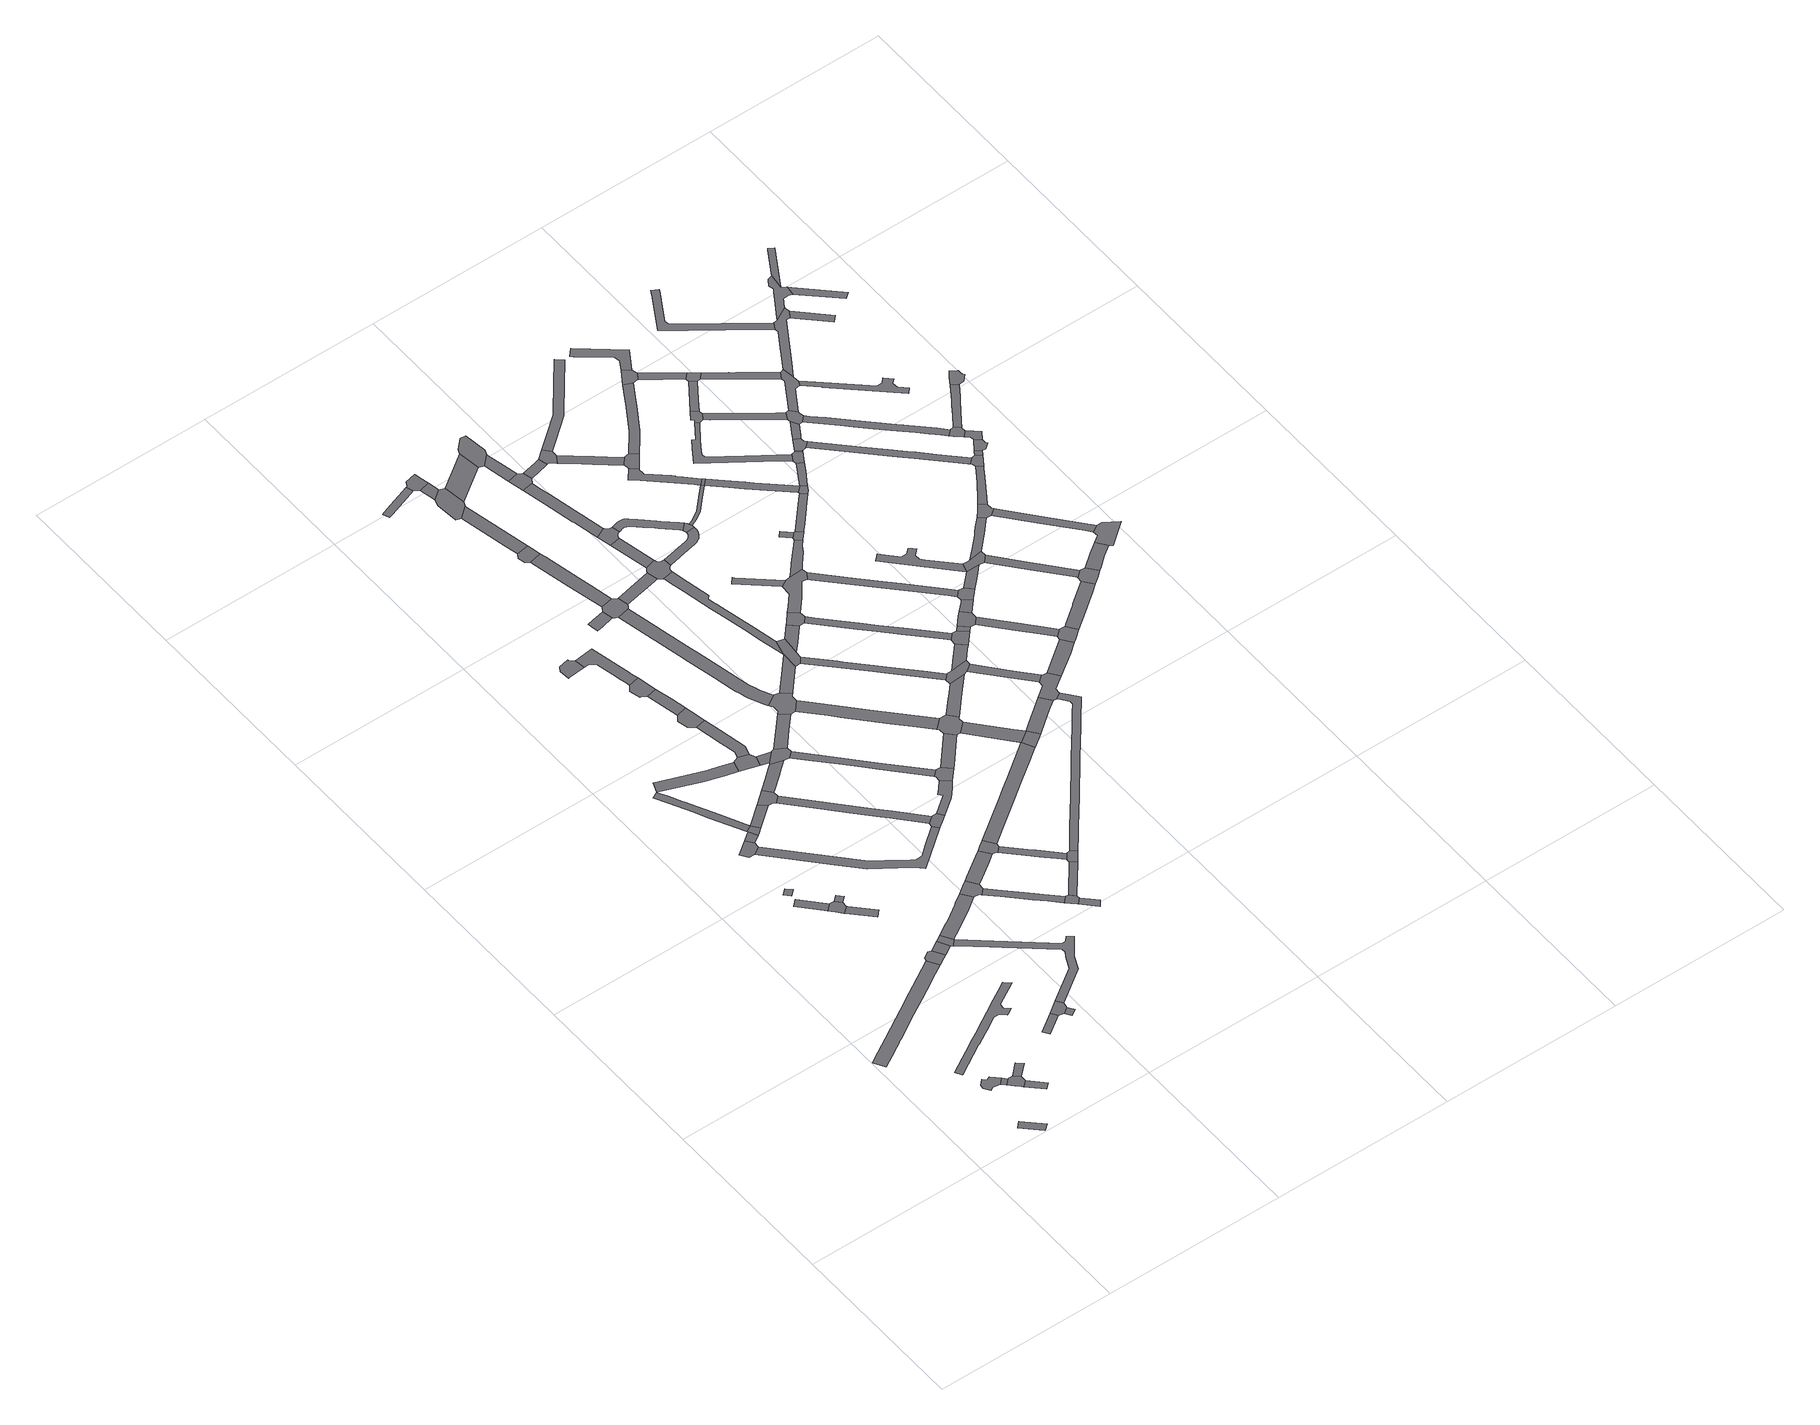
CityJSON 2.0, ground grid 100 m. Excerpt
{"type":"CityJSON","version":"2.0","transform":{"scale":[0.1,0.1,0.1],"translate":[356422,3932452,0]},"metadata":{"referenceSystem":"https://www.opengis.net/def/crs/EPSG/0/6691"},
"CityObjects":{
"road1":{"type":"Road","attributes":{"RoadStructureAttribute.sectionType":"1"},"geometry":[{"type":"MultiSurface","lod":"1","boundaries":[[[0,1,2,3]]]}]},
"road2":{"type":"Road","geometry":[{"type":"MultiSurface","lod":"1","boundaries":[[[4,5,6,7,8,9,10,11,12]]]}]},
"road3":{"type":"Road","attributes":{"RoadStructureAttribute.sectionType":"1"},"geometry":[{"type":"MultiSurface","lod":"1","boundaries":[[[13,14,4,12]]]}]},
"road4":{"type":"Road","geometry":[{"type":"MultiSurface","lod":"1","boundaries":[[[14,13,15,16,17,18,19,20]]]}]},
"road5":{"type":"Road","attributes":{"RoadStructureAttribute.sectionType":"1"},"geometry":[{"type":"MultiSurface","lod":"1","boundaries":[[[21,22,18,17]]]}]},
"road6":{"type":"Road","attributes":{"RoadStructureAttribute.sectionType":"1"},"geometry":[{"type":"MultiSurface","lod":"1","boundaries":[[[23,24,25,26,27,28,29,30,31,32,33,34,35,36,37,38,39,40,41]]]}]},
"road7":{"type":"Road","geometry":[{"type":"MultiSurface","lod":"1","boundaries":[[[19,42,43,20]]]}]},
"road8":{"type":"Road","attributes":{"RoadStructureAttribute.sectionType":"1"},"geometry":[{"type":"MultiSurface","lod":"1","boundaries":[[[44,45,46,47,48,49,50,51,52,53,54,55,56,57,58,59,60,61,62,63,64,65,66]]]}]},
"road9":{"type":"Road","attributes":{"RoadStructureAttribute.sectionType":"1"},"geometry":[{"type":"MultiSurface","lod":"1","boundaries":[[[67,68,69,70,71,72]]]}]},
"road10":{"type":"Road","geometry":[{"type":"MultiSurface","lod":"1","boundaries":[[[73,74,75,76]]]}]},
"road11":{"type":"Road","attributes":{"RoadStructureAttribute.sectionType":"1"},"geometry":[{"type":"MultiSurface","lod":"1","boundaries":[[[77,78,79,80]]]}]},
"road12":{"type":"Road","geometry":[{"type":"MultiSurface","lod":"1","boundaries":[[[81,82,83,70,69,84,85]]]}]},
"road13":{"type":"Road","geometry":[{"type":"MultiSurface","lod":"1","boundaries":[[[86,87,23,41,88,89,90]]]}]},
"road14":{"type":"Road","attributes":{"RoadStructureAttribute.sectionType":"1"},"geometry":[{"type":"MultiSurface","lod":"1","boundaries":[[[91,92,93,94,81,85]]]}]},
"road15":{"type":"Road","geometry":[{"type":"MultiSurface","lod":"1","boundaries":[[[95,96,83,82]]]}]},
"road16":{"type":"Road","geometry":[{"type":"MultiSurface","lod":"1","boundaries":[[[97,98,99,100,101,102]]]}]},
"road17":{"type":"Road","attributes":{"RoadStructureAttribute.sectionType":"1"},"geometry":[{"type":"MultiSurface","lod":"1","boundaries":[[[89,103,104,105,90]]]}]},
"road18":{"type":"Road","geometry":[{"type":"MultiSurface","lod":"1","boundaries":[[[106,107,80,79,108,109]]]}]},
"road19":{"type":"Road","geometry":[{"type":"MultiSurface","lod":"1","boundaries":[[[108,110,111,109]]]}]},
"road20":{"type":"Road","attributes":{"RoadStructureAttribute.sectionType":"1"},"geometry":[{"type":"MultiSurface","lod":"1","boundaries":[[[112,113,114,115,116,117,118,119,120,121,122,123,124]]]}]},
"road21":{"type":"Road","attributes":{"RoadStructureAttribute.sectionType":"1"},"geometry":[{"type":"MultiSurface","lod":"1","boundaries":[[[125,126,100,99,127]]]}]},
"road22":{"type":"Road","geometry":[{"type":"MultiSurface","lod":"1","boundaries":[[[128,105,104,129,130]]]}]},
"road23":{"type":"Road","geometry":[{"type":"MultiSurface","lod":"1","boundaries":[[[131,132,124,123,125,127]]]}]},
"road24":{"type":"Road","attributes":{"RoadStructureAttribute.sectionType":"1"},"geometry":[{"type":"MultiSurface","lod":"1","boundaries":[[[132,133,134,135,136,137,124]]]}]},
"road25":{"type":"Road","geometry":[{"type":"MultiSurface","lod":"1","boundaries":[[[129,138,139,140,141,142,143,144,145,146,107,106,147,148,149,150,151,152,153,154,155,130]]]}]},
"road26":{"type":"Road","attributes":{"RoadStructureAttribute.sectionType":"1"},"geometry":[{"type":"MultiSurface","lod":"1","boundaries":[[[156,157,158,159,160,161,162,163,164,165,166,167,168,169]]]}]},
"road27":{"type":"Road","attributes":{"RoadStructureAttribute.sectionType":"1"},"geometry":[{"type":"MultiSurface","lod":"1","boundaries":[[[170,171,172,173,174,175,176,177,178,179,180,181,182,183,128,130]]]}]},
"road28":{"type":"Road","attributes":{"RoadStructureAttribute.sectionType":"1"},"geometry":[{"type":"MultiSurface","lod":"1","boundaries":[[[184,185,186,187,188,189,190,98,97,191,192,193,194,195,196,197,198,199]]]}]},
"road29":{"type":"Road","geometry":[{"type":"MultiSurface","lod":"1","boundaries":[[[200,201,202,203,136,135,204,205,206,207]]]}]},
"road30":{"type":"Road","geometry":[{"type":"MultiSurface","lod":"1","boundaries":[[[208,209,177,176,210,211,212,213,214]]]}]},
"road31":{"type":"Road","geometry":[{"type":"MultiSurface","lod":"1","boundaries":[[[169,168,215,216,217,218]]]}]},
"road32":{"type":"Road","attributes":{"RoadStructureAttribute.sectionType":"1"},"geometry":[{"type":"MultiSurface","lod":"1","boundaries":[[[219,220,200,207,221,222,223,224,225]]]}]},
"road33":{"type":"Road","geometry":[{"type":"MultiSurface","lod":"1","boundaries":[[[226,227,228,229,230,231,232,233]]]}]},
"road34":{"type":"Road","attributes":{"RoadStructureAttribute.sectionType":"1"},"geometry":[{"type":"MultiSurface","lod":"1","boundaries":[[[205,234,235,236,237,238,239,240,241,242,243,206]]]}]},
"road35":{"type":"Road","attributes":{"RoadStructureAttribute.sectionType":"1"},"geometry":[{"type":"MultiSurface","lod":"1","boundaries":[[[244,245,246,218,217,247,248,249]]]}]},
"road36":{"type":"Road","geometry":[{"type":"MultiSurface","lod":"1","boundaries":[[[250,251,244,249,252,253,254]]]}]},
"road37":{"type":"Road","attributes":{"RoadStructureAttribute.sectionType":"1"},"geometry":[{"type":"MultiSurface","lod":"1","boundaries":[[[255,256,216,215]]]}]},
"road38":{"type":"Road","attributes":{"RoadStructureAttribute.sectionType":"1"},"geometry":[{"type":"MultiSurface","lod":"1","boundaries":[[[257,258,259,260,261,212,211,262,263,264,265,266]]]}]},
"road39":{"type":"Road","attributes":{"RoadStructureAttribute.sectionType":"1"},"geometry":[{"type":"MultiSurface","lod":"1","boundaries":[[[254,253,267,268,269]]]}]},
"road40":{"type":"Road","geometry":[{"type":"MultiSurface","lod":"1","boundaries":[[[268,270,271,272,273,274,275,269]]]}]},
"road41":{"type":"Road","attributes":{"RoadStructureAttribute.sectionType":"1"},"geometry":[{"type":"MultiSurface","lod":"1","boundaries":[[[227,276,277,278,279,280,272,271,281,282,283,228]]]}]},
"road42":{"type":"Road","attributes":{"RoadStructureAttribute.sectionType":"1"},"geometry":[{"type":"MultiSurface","lod":"1","boundaries":[[[213,284,285,286,287,288,289,214]]]}]},
"road43":{"type":"Road","geometry":[{"type":"MultiSurface","lod":"1","boundaries":[[[224,290,291,292,293,256,255,294,225]]]}]},
"road44":{"type":"Road","geometry":[{"type":"MultiSurface","lod":"1","boundaries":[[[295,296,297,257,266,298]]]}]},
"road45":{"type":"Road","geometry":[{"type":"MultiSurface","lod":"1","boundaries":[[[299,300,287,286,301,302,303,304]]]}]},
"road46":{"type":"Road","attributes":{"RoadStructureAttribute.sectionType":"1"},"geometry":[{"type":"MultiSurface","lod":"1","boundaries":[[[305,306,295,298]]]}]},
"road47":{"type":"Road","geometry":[{"type":"MultiSurface","lod":"1","boundaries":[[[239,238,199,198,307,308,309]]]}]},
"road48":{"type":"Road","attributes":{"RoadStructureAttribute.sectionType":"1"},"geometry":[{"type":"MultiSurface","lod":"1","boundaries":[[[292,310,311,312,293]]]}]},
"road49":{"type":"Road","attributes":{"RoadStructureAttribute.sectionType":"1"},"geometry":[{"type":"MultiSurface","lod":"1","boundaries":[[[313,314,315,316,297,296,317,318,319]]]}]},
"road50":{"type":"Road","attributes":{"RoadStructureAttribute.sectionType":"1"},"geometry":[{"type":"MultiSurface","lod":"1","boundaries":[[[320,321,322,323,324,325,326,327,328,329,291,290]]]}]},
"road51":{"type":"Road","attributes":{"RoadStructureAttribute.sectionType":"1"},"geometry":[{"type":"MultiSurface","lod":"1","boundaries":[[[330,331,332,333,303,302,334,335,336,337,338,339,340]]]}]},
"road52":{"type":"Road","attributes":{"RoadStructureAttribute.sectionType":"1"},"geometry":[{"type":"MultiSurface","lod":"1","boundaries":[[[341,342,343,344,345,346,347]]]}]},
"road53":{"type":"Road","attributes":{"RoadStructureAttribute.sectionType":"1"},"geometry":[{"type":"MultiSurface","lod":"1","boundaries":[[[308,348,349,350,351,352,353,354,355,309]]]}]},
"road54":{"type":"Road","attributes":{"RoadStructureAttribute.sectionType":"1"},"geometry":[{"type":"MultiSurface","lod":"1","boundaries":[[[356,357,358,359,360,361]]]}]},
"road55":{"type":"Road","attributes":{"RoadStructureAttribute.sectionType":"1"},"geometry":[{"type":"MultiSurface","lod":"1","boundaries":[[[362,363,364,365,366,367,368,369,370,371,372,373,374,375,376,377,378,379,380,381,382,383,384,385,386,387,388,389,390,391,392,393,394]]]}]},
"road56":{"type":"Road","geometry":[{"type":"MultiSurface","lod":"1","boundaries":[[[395,396,397,398,362,394,399,400,312,311,401,402]]]}]},
"road57":{"type":"Road","geometry":[{"type":"MultiSurface","lod":"1","boundaries":[[[403,340,339,313,319,404]]]}]},
"road58":{"type":"Road","geometry":[{"type":"MultiSurface","lod":"1","boundaries":[[[405,379,378,406,407,408,409,410,341,347]]]}]},
"road59":{"type":"Road","attributes":{"RoadStructureAttribute.sectionType":"1"},"geometry":[{"type":"MultiSurface","lod":"1","boundaries":[[[409,411,412,413,414,415,416,417,410]]]}]},
"road60":{"type":"Road","geometry":[{"type":"MultiSurface","lod":"1","boundaries":[[[418,415,414,419,420,421,422]]]}]},
"road61":{"type":"Road","geometry":[{"type":"MultiSurface","lod":"1","boundaries":[[[423,424,325,324,425,351,350]]]}]},
"road62":{"type":"Road","attributes":{"RoadStructureAttribute.sectionType":"1"},"geometry":[{"type":"MultiSurface","lod":"1","boundaries":[[[426,427,428,429,421,420]]]}]},
"road63":{"type":"Road","geometry":[{"type":"MultiSurface","lod":"1","boundaries":[[[427,426,430,431,432,433,434,435]]]}]},
"road64":{"type":"Road","geometry":[{"type":"MultiSurface","lod":"1","boundaries":[[[360,436,437,438,439,440,441,442,361]]]}]},
"road65":{"type":"Road","attributes":{"RoadStructureAttribute.sectionType":"1"},"geometry":[{"type":"MultiSurface","lod":"1","boundaries":[[[437,433,432,443,438]]]}]},
"road66":{"type":"Road","attributes":{"RoadStructureAttribute.sectionType":"1"},"geometry":[{"type":"MultiSurface","lod":"1","boundaries":[[[444,445,446,447,398,397,448,449,450,451]]]}]},
"road67":{"type":"Road","attributes":{"RoadStructureAttribute.sectionType":"1"},"geometry":[{"type":"MultiSurface","lod":"1","boundaries":[[[452,453,454,455,456,457,458,459,460,461,462,463,299,304]]]}]},
"road68":{"type":"Road","attributes":{"RoadStructureAttribute.sectionType":"1"},"geometry":[{"type":"MultiSurface","lod":"1","boundaries":[[[401,464,465,466,467,468,469,470,471,472,473,474,475,402]]]}]},
"road69":{"type":"Road","attributes":{"RoadStructureAttribute.sectionType":"1"},"geometry":[{"type":"MultiSurface","lod":"1","boundaries":[[[476,408,407,477,478]]]}]},
"road70":{"type":"Road","attributes":{"RoadStructureAttribute.sectionType":"1"},"geometry":[{"type":"MultiSurface","lod":"1","boundaries":[[[479,424,423,480,481,482,483]]]}]},
"road71":{"type":"Road","attributes":{"RoadStructureAttribute.sectionType":"1"},"geometry":[{"type":"MultiSurface","lod":"1","boundaries":[[[484,431,430,485,486,487]]]}]},
"road72":{"type":"Road","geometry":[{"type":"MultiSurface","lod":"1","boundaries":[[[488,489,490,451,450,491,492,493,494]]]}]},
"road73":{"type":"Road","attributes":{"RoadStructureAttribute.sectionType":"1"},"geometry":[{"type":"MultiSurface","lod":"1","boundaries":[[[490,495,496,497,498,499,500,501,502,503,504,505,506,507,508,509,510,511,512,451]]]}]},
"road74":{"type":"Road","geometry":[{"type":"MultiSurface","lod":"1","boundaries":[[[482,513,514,515,516,517,518,470,469,519,483]]]}]},
"road75":{"type":"Road","geometry":[{"type":"MultiSurface","lod":"1","boundaries":[[[505,504,520,521,522,523,524,525,526,527,528,529,530,531,532,533,534,535,536,537,538,539,476,478]]]}]},
"road76":{"type":"Road","attributes":{"RoadStructureAttribute.sectionType":"1"},"geometry":[{"type":"MultiSurface","lod":"1","boundaries":[[[540,538,537,541,542,543]]]}]},
"road77":{"type":"Road","attributes":{"RoadStructureAttribute.sectionType":"1"},"geometry":[{"type":"MultiSurface","lod":"1","boundaries":[[[544,488,494,545,546,547,548]]]}]},
"road78":{"type":"Road","geometry":[{"type":"MultiSurface","lod":"1","boundaries":[[[549,550,551,552,553,554,555,556,557,558,540,543,559,560,561,562,563,564,565,566]]]}]},
"road79":{"type":"Road","attributes":{"RoadStructureAttribute.sectionType":"1"},"geometry":[{"type":"MultiSurface","lod":"1","boundaries":[[[567,568,569,570,558,557,571,572,573,574,575,576,577,578]]]}]},
"road80":{"type":"Road","geometry":[{"type":"MultiSurface","lod":"1","boundaries":[[[579,580,581,582,567,578]]]}]},
"road81":{"type":"Road","attributes":{"RoadStructureAttribute.sectionType":"1"},"geometry":[{"type":"MultiSurface","lod":"1","boundaries":[[[583,584,585,586,587,588,589,493,492,590,591,592,593,594]]]}]},
"road82":{"type":"Road","attributes":{"RoadStructureAttribute.sectionType":"1"},"geometry":[{"type":"MultiSurface","lod":"1","boundaries":[[[595,596,514,513,597,459]]]}]},
"road83":{"type":"Road","attributes":{"RoadStructureAttribute.sectionType":"1"},"geometry":[{"type":"MultiSurface","lod":"1","boundaries":[[[598,582,581,599,600]]]}]},
"road84":{"type":"Road","geometry":[{"type":"MultiSurface","lod":"1","boundaries":[[[601,487,486,598,600,602,603,604]]]}]},
"road85":{"type":"Road","attributes":{"RoadStructureAttribute.sectionType":"1"},"geometry":[{"type":"MultiSurface","lod":"1","boundaries":[[[605,606,607,608,609,610,611,612,613,614,615,616,617,618,619,620,621,622,623,624,625,626,627,628,403,404]]]}]},
"road86":{"type":"Road","geometry":[{"type":"MultiSurface","lod":"1","boundaries":[[[629,630,631,632,633,544,548]]]}]},
"road87":{"type":"Road","geometry":[{"type":"MultiSurface","lod":"1","boundaries":[[[458,634,595,459]]]}]},
"road88":{"type":"Road","attributes":{"RoadStructureAttribute.sectionType":"1"},"geometry":[{"type":"MultiSurface","lod":"1","boundaries":[[[635,636,637,517,516,638,639,640,641]]]}]},
"road89":{"type":"Road","attributes":{"RoadStructureAttribute.sectionType":"1"},"geometry":[{"type":"MultiSurface","lod":"1","boundaries":[[[642,643,580,579,644,645,646,647]]]}]},
"road90":{"type":"Road","attributes":{"RoadStructureAttribute.sectionType":"1"},"geometry":[{"type":"MultiSurface","lod":"1","boundaries":[[[648,649,650,651,652,653,654,655,656,657,658,659,660,528,527,661,662,663,664,665,666,667,668,669,670,671,672,673,674,675,676,677,678,679,680,681,682,683,684]]]}]},
"road91":{"type":"Road","attributes":{"RoadStructureAttribute.sectionType":"1"},"geometry":[{"type":"MultiSurface","lod":"1","boundaries":[[[685,686,687,688,689,690,691,692,693,694,695,696,697,698,699,700,701,702,703,704,705,706,707,708,709,710,711,712,713,714,715,716,549,566]]]}]},
"road92":{"type":"Road","attributes":{"RoadStructureAttribute.sectionType":"1"},"geometry":[{"type":"MultiSurface","lod":"1","boundaries":[[[717,718,719,720,721,722]]]}]},
"road93":{"type":"Road","geometry":[{"type":"MultiSurface","lod":"1","boundaries":[[[631,723,724,725,726,727,728,722,721,729,730,632]]]}]},
"road94":{"type":"Road","geometry":[{"type":"MultiSurface","lod":"1","boundaries":[[[647,646,731,732,733,734,735]]]}]},
"road95":{"type":"Road","geometry":[{"type":"MultiSurface","lod":"1","boundaries":[[[736,737,738,739,583,594,635,641]]]}]},
"road96":{"type":"Road","attributes":{"RoadStructureAttribute.sectionType":"1"},"geometry":[{"type":"MultiSurface","lod":"1","boundaries":[[[740,595,634,741,742,743,744,745]]]}]},
"road97":{"type":"Road","geometry":[{"type":"MultiSurface","lod":"1","boundaries":[[[746,747,748,749,750,699,698,751,752,753,648,684,754,755,756,757]]]}]},
"road98":{"type":"Road","attributes":{"RoadStructureAttribute.sectionType":"1"},"geometry":[{"type":"MultiSurface","lod":"1","boundaries":[[[758,759,760,761,762,763,764,765,766,767,630,629]]]}]},
"road99":{"type":"Road","attributes":{"RoadStructureAttribute.sectionType":"1"},"geometry":[{"type":"MultiSurface","lod":"1","boundaries":[[[768,769,770,771,733,732,772,773,774,775,776]]]}]},
"road100":{"type":"Road","attributes":{"RoadStructureAttribute.sectionType":"1"},"geometry":[{"type":"MultiSurface","lod":"1","boundaries":[[[738,777,778,779,780,781,739]]]}]},
"road101":{"type":"Road","attributes":{"RoadStructureAttribute.sectionType":"1"},"geometry":[{"type":"MultiSurface","lod":"1","boundaries":[[[782,783,784,785,786,787,737,736]]]}]},
"road102":{"type":"Road","attributes":{"RoadStructureAttribute.sectionType":"1"},"geometry":[{"type":"MultiSurface","lod":"1","boundaries":[[[788,789,790,791,792,728,727,793,794,795,796]]]}]},
"road103":{"type":"Road","attributes":{"RoadStructureAttribute.sectionType":"1"},"geometry":[{"type":"MultiSurface","lod":"1","boundaries":[[[797,798,799,800,801,802,803,804,805,806,807,808,746,757]]]}]},
"road104":{"type":"Road","geometry":[{"type":"MultiSurface","lod":"1","boundaries":[[[744,617,616,809,810,811,812,813,785,784,814,745]]]}]},
"road105":{"type":"Road","geometry":[{"type":"MultiSurface","lod":"1","boundaries":[[[815,763,762,779,778,816,817,818]]]}]},
"road106":{"type":"Road","attributes":{"RoadStructureAttribute.sectionType":"1"},"geometry":[{"type":"MultiSurface","lod":"1","boundaries":[[[819,820,821,822,823,824,825,826,827,828,829,830,831,832,833,834,835,836,837,838,803,839]]]}]},
"road107":{"type":"Road","geometry":[{"type":"MultiSurface","lod":"1","boundaries":[[[840,768,776,841,842,828,827,843,844]]]}]},
"road108":{"type":"Road","geometry":[{"type":"MultiSurface","lod":"1","boundaries":[[[845,846,847,848]]]}]},
"road109":{"type":"Road","attributes":{"RoadStructureAttribute.sectionType":"1"},"geometry":[{"type":"MultiSurface","lod":"1","boundaries":[[[818,817,849,850]]]}]},
"road110":{"type":"Road","attributes":{"RoadStructureAttribute.sectionType":"1"},"geometry":[{"type":"MultiSurface","lod":"1","boundaries":[[[851,852,853,854,855,726,725,856,857,858,859,860,861,862]]]}]},
"road111":{"type":"Road","attributes":{"RoadStructureAttribute.sectionType":"1"},"geometry":[{"type":"MultiSurface","lod":"1","boundaries":[[[863,864,865,735,734,866,867,868,869,870]]]}]},
"road112":{"type":"Road","geometry":[{"type":"MultiSurface","lod":"1","boundaries":[[[845,848,788,796,871,872,873,874]]]}]},
"road113":{"type":"Road","geometry":[{"type":"MultiSurface","lod":"1","boundaries":[[[803,802,875,839]]]}]},
"road114":{"type":"Road","geometry":[{"type":"MultiSurface","lod":"1","boundaries":[[[849,876,877,878,879,880,881,850]]]}]},
"road115":{"type":"Road","attributes":{"RoadStructureAttribute.sectionType":"1"},"geometry":[{"type":"MultiSurface","lod":"1","boundaries":[[[811,882,883,884,812]]]}]},
"road116":{"type":"Road","attributes":{"RoadStructureAttribute.sectionType":"1"},"geometry":[{"type":"MultiSurface","lod":"1","boundaries":[[[885,886,887,879,878,888]]]}]},
"road117":{"type":"Road","attributes":{"RoadStructureAttribute.sectionType":"1"},"geometry":[{"type":"MultiSurface","lod":"1","boundaries":[[[889,874,873,890,891,892,893,894,895,896]]]}]},
"road118":{"type":"Road","attributes":{"RoadStructureAttribute.sectionType":"1"},"geometry":[{"type":"MultiSurface","lod":"1","boundaries":[[[897,898,899,875,802,900,901,902,903,904,905]]]}]},
"road119":{"type":"Road","attributes":{"RoadStructureAttribute.sectionType":"1"},"geometry":[{"type":"MultiSurface","lod":"1","boundaries":[[[906,907,908,877,876,909,910,911,912]]]}]},
"road120":{"type":"Road","attributes":{"RoadStructureAttribute.sectionType":"1"},"geometry":[{"type":"MultiSurface","lod":"1","boundaries":[[[913,914,915,916,917,918,919,920,921,922,840,844]]]}]},
"road121":{"type":"Road","geometry":[{"type":"MultiSurface","lod":"1","boundaries":[[[851,862,885,888,923,924,925,926]]]}]},
"road122":{"type":"Road","attributes":{"RoadStructureAttribute.sectionType":"1"},"geometry":[{"type":"MultiSurface","lod":"1","boundaries":[[[927,928,929,930,931,932,933,934,935,936,937,938,939,940,941,942,943,944]]]}]},
"road123":{"type":"Road","geometry":[{"type":"MultiSurface","lod":"1","boundaries":[[[911,884,883,945,946,947,912]]]}]},
"road124":{"type":"Road","geometry":[{"type":"MultiSurface","lod":"1","boundaries":[[[895,948,949,905,904,896]]]}]},
"road125":{"type":"Road","geometry":[{"type":"MultiSurface","lod":"1","boundaries":[[[925,950,951,952,953,944,926]]]}]},
"road126":{"type":"Road","attributes":{"RoadStructureAttribute.sectionType":"1"},"geometry":[{"type":"MultiSurface","lod":"1","boundaries":[[[954,955,956,957,958,959,960,961,962,963,964,965,966,967,968,969,970,971,972,973,974,975]]]}]},
"road127":{"type":"Road","attributes":{"RoadStructureAttribute.sectionType":"1"},"geometry":[{"type":"MultiSurface","lod":"1","boundaries":[[[949,976,977,978,979,905]]]}]},
"road128":{"type":"Road","geometry":[{"type":"MultiSurface","lod":"1","boundaries":[[[980,981,982,983,984,985,954,975]]]}]},
"road129":{"type":"Road","geometry":[{"type":"MultiSurface","lod":"1","boundaries":[[[986,987,988,918,917,989,990]]]}]},
"road130":{"type":"Road","geometry":[{"type":"MultiSurface","lod":"1","boundaries":[[[991,992,993,994,995,927,944,953]]]}]},
"road131":{"type":"Road","attributes":{"RoadStructureAttribute.sectionType":"1"},"geometry":[{"type":"MultiSurface","lod":"1","boundaries":[[[996,997,998,999,1000,1001,988,987]]]}]},
"road132":{"type":"Road","geometry":[{"type":"MultiSurface","lod":"1","boundaries":[[[965,964,978,977,1002,1003]]]}]},
"road133":{"type":"Road","attributes":{"RoadStructureAttribute.sectionType":"1"},"geometry":[{"type":"MultiSurface","lod":"1","boundaries":[[[1004,1005,1006,1007,947,946,1008,1009,1010,1011]]]}]},
"road134":{"type":"Road","attributes":{"RoadStructureAttribute.sectionType":"1"},"geometry":[{"type":"MultiSurface","lod":"1","boundaries":[[[982,1012,1013,1014,1015,983]]]}]},
"road135":{"type":"Road","attributes":{"RoadStructureAttribute.sectionType":"1"},"geometry":[{"type":"MultiSurface","lod":"1","boundaries":[[[1002,1016,1017,1003]]]}]},
"road136":{"type":"Road","attributes":{"RoadStructureAttribute.sectionType":"1"},"geometry":[{"type":"MultiSurface","lod":"1","boundaries":[[[989,1018,1019,1020,1021,990]]]}]},
"road137":{"type":"Road","attributes":{"RoadStructureAttribute.sectionType":"1"},"geometry":[{"type":"MultiSurface","lod":"1","boundaries":[[[980,1022,1023,1024,1025,1026,1027,1028,1029,1030,1031,1032,1033,981]]]}]},
"road138":{"type":"Road","geometry":[{"type":"MultiSurface","lod":"1","boundaries":[[[1034,1035,1036,1017,1016,1037,1038,1039]]]}]},
"road139":{"type":"Road","attributes":{"RoadStructureAttribute.sectionType":"1"},"geometry":[{"type":"MultiSurface","lod":"1","boundaries":[[[993,1040,1041,1042,1043,1044,1045,1046,1047,994]]]}]},
"road140":{"type":"Road","attributes":{"RoadStructureAttribute.sectionType":"1"},"geometry":[{"type":"MultiSurface","lod":"1","boundaries":[[[991,1048,1049,1050,1051,1052,1053,1054,992]]]}]},
"road141":{"type":"Road","attributes":{"RoadStructureAttribute.sectionType":"1"},"geometry":[{"type":"MultiSurface","lod":"1","boundaries":[[[1055,1056,1057,1058,1059,1036,1035,1060,1061,1062]]]}]},
"road142":{"type":"Road","geometry":[{"type":"MultiSurface","lod":"1","boundaries":[[[1063,1020,1019,1014,1013,1064]]]}]},
"road143":{"type":"Road","geometry":[{"type":"MultiSurface","lod":"1","boundaries":[[[1052,1051,1004,1011,1065,1066,1067]]]}]},
"road144":{"type":"Road","geometry":[{"type":"MultiSurface","lod":"1","boundaries":[[[1068,1028,1027,1055,1062,1069,1070,1071,1072]]]}]},
"road145":{"type":"Road","geometry":[{"type":"MultiSurface","lod":"1","boundaries":[[[1073,1074,1043,1042,1075,1076,1077,1078]]]}]},
"road146":{"type":"Road","attributes":{"RoadStructureAttribute.sectionType":"1"},"geometry":[{"type":"MultiSurface","lod":"1","boundaries":[[[1079,1080,1081,1063,1064,1082,1083,1084,1085,1086,1087,1088]]]}]},
"road147":{"type":"Road","attributes":{"RoadStructureAttribute.sectionType":"1"},"geometry":[{"type":"MultiSurface","lod":"1","boundaries":[[[1089,1090,1091,1092,1093,1039,1038,1094,1095,1096,1097,1098,1099,1100]]]}]},
"road148":{"type":"Road","attributes":{"RoadStructureAttribute.sectionType":"1"},"geometry":[{"type":"MultiSurface","lod":"1","boundaries":[[[1066,1101,1102,1103,1104,1105,1106,1067]]]}]},
"road149":{"type":"Road","geometry":[{"type":"MultiSurface","lod":"1","boundaries":[[[1107,1108,1109,1110,1111,1112,1088,1087,1113,1114,1068,1072]]]}]},
"road150":{"type":"Road","attributes":{"RoadStructureAttribute.sectionType":"1"},"geometry":[{"type":"MultiSurface","lod":"1","boundaries":[[[1075,1115,1116,1117,1118,1119,1120,1076]]]}]},
"road151":{"type":"Road","attributes":{"RoadStructureAttribute.sectionType":"1"},"geometry":[{"type":"MultiSurface","lod":"1","boundaries":[[[1121,1122,1123,1124,1125,1126,1127,1128,1073,1078]]]}]},
"road152":{"type":"Road","attributes":{"RoadStructureAttribute.sectionType":"1"},"geometry":[{"type":"MultiSurface","lod":"1","boundaries":[[[1129,1130,1131,1132,1133,1134,1135,1136,1137,1138,1139,1070,1069,1140,1141,1142,1143,1144,1145,1146,1147,1148,1149,1150,1151]]]}]},
"road153":{"type":"Road","geometry":[{"type":"MultiSurface","lod":"1","boundaries":[[[1152,1118,1117,1153,1104,1103,1154,1155,1156]]]}]},
"road154":{"type":"Road","attributes":{"RoadStructureAttribute.sectionType":"1"},"geometry":[{"type":"MultiSurface","lod":"1","boundaries":[[[1157,1158,1159,1160,1161,1162,1163,1164,1165,1166,1167,1168,1169,1170,1171,1172,1173,1174,1175,1176,1177,1178,1179]]]}]},
"road155":{"type":"Road","geometry":[{"type":"MultiSurface","lod":"1","boundaries":[[[1099,1180,1181,1126,1125,1182,1183,1100]]]}]},
"road156":{"type":"Road","attributes":{"RoadStructureAttribute.sectionType":"1"},"geometry":[{"type":"MultiSurface","lod":"1","boundaries":[[[1184,1183,1182,1185]]]}]},
"road157":{"type":"Road","attributes":{"RoadStructureAttribute.sectionType":"1"},"geometry":[{"type":"MultiSurface","lod":"1","boundaries":[[[1108,1186,1187,1188,1189,1190,1191,1192,1193,1194,1195,1196,1109]]]}]},
"road158":{"type":"Road","geometry":[{"type":"MultiSurface","lod":"1","boundaries":[[[1197,1198,1199,1200,1201,1202,1203,1129,1151]]]}]},
"road159":{"type":"Road","geometry":[{"type":"MultiSurface","lod":"1","boundaries":[[[1204,1205,1206,1207,1208,1184,1185]]]}]},
"road160":{"type":"Road","geometry":[{"type":"MultiSurface","lod":"1","boundaries":[[[1209,1210,1211,1212,1111,1110,1213,1214,1215,1216,1217,1218,1169,1168]]]}]},
"road161":{"type":"Road","attributes":{"RoadStructureAttribute.sectionType":"1"},"geometry":[{"type":"MultiSurface","lod":"1","boundaries":[[[1198,1219,1220,1208,1207,1221,1199]]]}]},
"road162":{"type":"Road","attributes":{"RoadStructureAttribute.sectionType":"1"},"geometry":[{"type":"MultiSurface","lod":"1","boundaries":[[[1222,1223,1224,1225,1226,1227,1228,1229,1230,1231,1232,1203,1202]]]}]},
"road163":{"type":"Road","geometry":[{"type":"MultiSurface","lod":"1","boundaries":[[[1233,1234,1235,1236,1218,1217,1237,1238,1239,1240,1241,1242,1243,1244,1245,1246]]]}]},
"road164":{"type":"Road","attributes":{"RoadStructureAttribute.sectionType":"1"},"geometry":[{"type":"MultiSurface","lod":"1","boundaries":[[[1215,1247,1248,1216]]]}]},
"road165":{"type":"Road","geometry":[{"type":"MultiSurface","lod":"1","boundaries":[[[1249,1250,1251,1252,1253,1254,1255,1228,1227,1256]]]}]},
"road166":{"type":"Road","attributes":{"RoadStructureAttribute.sectionType":"1"},"geometry":[{"type":"MultiSurface","lod":"1","boundaries":[[[1257,1258,1259,1242,1241]]]}]},
"road167":{"type":"Road","attributes":{"RoadStructureAttribute.sectionType":"1"},"geometry":[{"type":"MultiSurface","lod":"1","boundaries":[[[1243,1260,1261,1262,1244]]]}]}
},
"vertices":[
[296,100,0],[390,7,0],[421,33,0],[325,129,0],
[427,397,0],[387,438,0],[368,428,0],[350,447,0],[322,419,0],[320,398,0],[341,363,0],[358,374,0],[399,369,0],
[420,347,0],[448,375,0],
[449,318,0],[470,296,0],[478,288,0],[507,317,0],[507,347,0],[479,375,0],
[555,211,0],[584,238,0],
[601,1203,0],[452,1113,0],[381,1070,0],[310,1027,0],[156,934,0],[145,927,0],[24,854,0],[6,843,0],[42,783,0],[100,818,0],[156,852,0],[181,867,0],[186,870,0],[205,882,0],[346,967,0],[469,1041,0],[488,1053,0],[583,1110,0],[637,1142,0],
[568,404,0],[539,433,0],
[295,524,0],[473,630,0],[476,630,0],[541,668,0],[555,676,0],[634,725,0],[664,724,0],[696,697,0],[701,700,0],[733,719,0],[707,741,0],[708,770,0],[834,844,0],[835,845,0],[801,874,0],[752,845,0],[699,813,0],[627,770,0],[533,712,0],[519,704,0],[453,665,0],[439,656,0],[274,559,0],
[315,1856,0],[415,1747,0],[425,1737,0],[458,1768,0],[448,1778,0],[349,1887,0],
[350,1917,0],[379,1943,0],[351,1972,0],[322,1946,0],
[760,512,0],[782,479,0],[882,548,0],[859,581,0],
[513,1706,0],[514,1736,0],[488,1767,0],[451,1709,0],[479,1677,0],
[640,1242,0],[606,1222,0],[674,1165,0],[696,1178,0],[660,1238,0],
[483,1672,0],[588,1563,0],[620,1595,0],[516,1703,0],
[543,1763,0],[516,1793,0],
[371,2230,0],[413,2259,0],[416,2288,0],[387,2327,0],[312,2272,0],[340,2233,0],
[723,1194,0],[749,1210,0],[713,1270,0],
[950,596,0],[927,629,0],[912,543,0],[945,566,0],
[936,509,0],[969,532,0],
[380,2560,0],[340,2639,0],[310,2697,0],[306,2707,0],[272,2774,0],[251,2812,0],[245,2823,0],[212,2807,0],[246,2739,0],[305,2621,0],[343,2543,0],[430,2369,0],[466,2387,0],
[434,2362,0],[416,2349,0],[458,2318,0],
[749,1292,0],[760,1201,0],[785,1232,0],
[472,2328,0],[497,2347,0],
[513,2360,0],[597,2428,0],[611,2439,0],[573,2473,0],[479,2397,0],
[773,1190,0],[892,1089,0],[937,1051,0],[1153,869,0],[1155,850,0],[1149,841,0],[1149,840,0],[1139,826,0],[1105,754,0],[1137,727,0],[1171,801,0],[1202,840,0],[1249,901,0],[1218,926,0],[1199,902,0],[1178,900,0],[928,1111,0],[788,1230,0],
[598,2768,0],[542,2784,0],[520,2790,0],[420,2828,0],[269,2884,0],[247,2826,0],[252,2824,0],[396,2770,0],[449,2750,0],[478,2739,0],[527,2725,0],[563,2714,0],[632,2694,0],[649,2753,0],
[789,1234,0],[842,1266,0],[852,1272,0],[890,1296,0],[905,1306,0],[958,1341,0],[1025,1387,0],[985,1445,0],[931,1408,0],[921,1401,0],[865,1363,0],[849,1353,0],[826,1338,0],[817,1333,0],
[1044,1788,0],[992,1744,0],[952,1742,0],[935,1754,0],[836,1826,0],[770,1874,0],[668,1984,0],[631,1949,0],[736,1836,0],[853,1752,0],[926,1700,0],[933,1695,0],[937,1689,0],[956,1669,0],[1166,1833,0],[1141,1865,0],
[646,2533,0],[637,2526,0],[620,2511,0],[613,2505,0],[641,2438,0],[650,2428,0],[683,2459,0],[684,2489,0],
[1039,1483,0],[1012,1464,0],[1055,1384,0],[1064,1376,0],[1092,1405,0],[1094,1435,0],[1054,1493,0],
[737,2663,0],[754,2720,0],[739,2751,0],[682,2768,0],
[753,2623,0],[702,2580,0],[688,2492,0],[773,2562,0],[778,2566,0],[842,2621,0],[775,2642,0],
[365,3652,0],[457,3662,0],[450,3722,0],[426,3740,0],[424,3747,0],[370,3736,0],[353,3711,0],[359,3652,0],
[806,2257,0],[887,2168,0],[987,2060,0],[1018,2025,0],[1144,1888,0],[1180,1915,0],[1052,2055,0],[996,2116,0],[923,2196,0],[839,2288,0],
[646,3038,0],[677,2887,0],[693,2806,0],[755,2803,0],[723,2958,0],[704,3050,0],
[599,3121,0],[613,3062,0],[686,3140,0],[681,3166,0],[622,3153,0],
[779,2651,0],[829,2700,0],
[1369,1127,0],[1294,1202,0],[1265,1232,0],[1211,1286,0],[1156,1341,0],[1129,1314,0],[1177,1265,0],[1236,1204,0],[1288,1153,0],[1341,1100,0],
[662,3253,0],[641,3347,0],[583,3334,0],
[631,3394,0],[618,3454,0],[559,3442,0],[536,3410,0],[551,3351,0],[558,3352,0],
[483,3665,0],[516,3642,0],[537,3544,0],[548,3495,0],[554,3467,0],[608,3500,0],[606,3507,0],[557,3734,0],
[1111,1447,0],[1217,1520,0],[1260,1551,0],[1219,1608,0],[1190,1587,0],[1076,1508,0],
[874,2619,0],[905,2645,0],[906,2675,0],[847,2705,0],[781,2649,0],
[1415,1080,0],[1414,1099,0],[1388,1128,0],[1388,1053,0],
[1275,1648,0],[1243,1625,0],[1280,1549,0],[1286,1543,0],[1314,1571,0],[1316,1591,0],
[1462,979,0],[1487,1010,0],
[1198,1858,0],[1232,1884,0],[1210,1914,0],
[980,2759,0],[1047,2834,0],[1002,2874,0],
[1518,1291,0],[1510,1280,0],[1456,1213,0],[1454,1211,0],[1485,1186,0],[1541,1256,0],[1549,1266,0],
[952,2535,0],[1036,2444,0],[1110,2363,0],[1168,2300,0],[1344,2109,0],[1374,2137,0],[1199,2326,0],[1138,2393,0],[1066,2470,0],[1017,2523,0],
[1514,1370,0],[1483,1402,0],[1438,1447,0],[1427,1458,0],[1398,1431,0],[1410,1419,0],[1426,1402,0],[1444,1384,0],[1486,1342,0],[1517,1311,0],[1541,1343,0],
[742,3890,0],[675,3875,0],[639,3867,0],[643,3847,0],[651,3808,0],[688,3816,0],[755,3831,0],
[1324,1953,0],[1364,1998,0],[1395,2035,0],[1347,2074,0],[1314,2037,0],[1287,2007,0],[1304,1988,0],[1296,1980,0],
[335,5025,0],[298,5012,0],[311,4975,0],[336,4983,0],[502,5042,0],[489,5079,0],
[1059,2979,0],[1057,2982,0],[1049,2998,0],[1038,3020,0],[1028,3042,0],[1021,3059,0],[1019,3066,0],[1014,3079,0],[1006,3102,0],[1000,3125,0],[994,3149,0],[959,3316,0],[939,3408,0],[929,3452,0],[892,3624,0],[883,3668,0],[848,3830,0],[780,3814,0],[824,3610,0],[827,3594,0],[859,3447,0],[870,3393,0],[905,3234,0],[926,3132,0],[932,3107,0],[939,3083,0],[948,3055,0],[956,3033,0],[964,3014,0],[974,2990,0],[986,2966,0],[998,2945,0],[999,2943,0],
[1123,2920,0],[1129,2926,0],[1136,2934,0],[1091,2974,0],[1013,2919,0],[1012,2885,0],[1077,2835,0],[1123,2888,0],
[1561,1345,0],[1592,1321,0],
[765,3824,0],[858,3844,0],[865,3855,0],[853,3913,0],[827,3929,0],[758,3915,0],
[800,4057,0],[784,4130,0],[741,4329,0],[734,4360,0],[666,4345,0],[680,4278,0],[715,4116,0],
[641,4362,0],[726,4399,0],[718,4438,0],[649,4426,0],[632,4401,0],
[1447,2093,0],[1404,2137,0],[1349,2104,0],
[637,4814,0],[576,4764,0],[633,4498,0],[645,4445,0],
[648,4842,0],[631,4964,0],[602,4975,0],[550,4933,0],[538,4900,0],[548,4773,0],
[523,5030,0],[530,5026,0],[589,5038,0],[580,5079,0],[571,5121,0],[512,5108,0],[496,5082,0],
[600,4986,0],
[1229,3128,0],[1149,3039,0],[1132,3020,0],[1093,2976,0],[1145,2944,0],[1248,3060,0],[1251,3063,0],[1253,3156,0],
[1412,1661,0],[1545,1758,0],[1608,1803,0],[1641,1827,0],[1761,1914,0],[1830,1964,0],[1833,1966,0],[1800,2031,0],[1794,2027,0],[1603,1887,0],[1551,1849,0],[1501,1812,0],
[1185,2718,0],[1223,2676,0],[1312,2580,0],[1386,2499,0],[1458,2421,0],[1535,2338,0],[1586,2385,0],[1586,2386,0],[1438,2546,0],[1359,2632,0],[1273,2725,0],[1162,2845,0],
[1060,3958,0],[1054,3895,0],[1073,3899,0],
[1428,2164,0],[1462,2110,0],[1568,2230,0],[1588,2253,0],[1546,2297,0],
[721,5027,0],[746,4911,0],[837,4974,0],[821,5096,0],
[1319,3231,0],[1288,3239,0],[1275,3242,0],[1262,3063,0],[1282,3063,0],[1307,3096,0],[1307,3126,0],
[1273,3253,0],[1247,3373,0],[1205,3570,0],[1199,3600,0],[1195,3615,0],[1186,3651,0],[1202,3668,0],[1167,3840,0],[1158,3890,0],[1157,3891,0],[1098,3882,0],[1099,3878,0],[1106,3841,0],[1125,3754,0],[1160,3590,0],[1170,3544,0],[1202,3394,0],[1222,3302,0],
[1608,2253,0],[1660,2302,0],[1661,2332,0],[1666,2337,0],[1627,2385,0],[1588,2385,0],[1545,2327,0],
[1156,3900,0],[1157,3906,0],[1159,3912,0],[1162,3917,0],[1165,3920,0],[1166,3922,0],[1171,3926,0],[1176,3929,0],[1173,3975,0],[1167,3974,0],[1161,3974,0],[1155,3976,0],[1149,3978,0],[1144,3982,0],[1140,3986,0],[1137,3991,0],[1134,3999,0],[1134,4001,0],[1075,3984,0],[1068,3972,0],
[1029,4200,0],[1090,4207,0],[1089,4209,0],[1089,4213,0],
[1377,3296,0],[1309,3129,0],[1353,3177,0],[1416,3249,0],[1422,3256,0],
[1105,4289,0],[1099,4289,0],[1093,4289,0],[1088,4290,0],[1083,4292,0],[1078,4296,0],[1074,4299,0],[1070,4304,0],[1069,4307,0],[1012,4279,0],[1089,4217,0],[1090,4223,0],[1093,4229,0],[1096,4234,0],[1099,4237,0],[1104,4241,0],[1109,4244,0],[1115,4245,0],
[916,4729,0],[944,4599,0],[980,4429,0],[982,4422,0],[1066,4315,0],[1041,4432,0],[1040,4437,0],[1038,4447,0],[1005,4600,0],[998,4634,0],[987,4683,0],[976,4739,0],
[993,4765,0],[981,4814,0],[956,4830,0],[897,4817,0],
[1787,2591,0],[1735,2646,0],[1724,2657,0],[1603,2784,0],[1548,2842,0],[1446,2949,0],[1427,2969,0],[1417,2921,0],[1522,2812,0],[1574,2756,0],[1745,2577,0],[1760,2561,0],
[1862,2074,0],[1821,2120,0],[1796,2035,0],
[866,4963,0],[939,4910,0],[916,5014,0],
[831,5124,0],[928,5043,0],[912,5170,0],[882,5173,0],
[1655,1400,0],[1685,1438,0],[1807,1592,0],[1815,1601,0],[1944,1765,0],[1960,1785,0],[2082,1939,0],[2106,1968,0],[2202,2088,0],[2162,2137,0],[2144,2160,0],[2136,2171,0],[2103,2149,0],[2108,2143,0],[2143,2098,0],[2143,2078,0],[2106,2033,0],[2051,1964,0],[1929,1810,0],[1885,1755,0],[1788,1632,0],[1776,1617,0],[1653,1462,0],[1604,1400,0],
[1453,3255,0],[1478,3286,0],[1476,3316,0],[1430,3357,0],[1388,3309,0],
[1905,2018,0],
[1761,2530,0],[1705,2469,0],[1697,2461,0],[1686,2358,0],[1749,2427,0],[1802,2484,0],[1852,2538,0],
[1081,4838,0],[1066,4834,0],[1035,4775,0],[1039,4776,0],[1105,4792,0],[1093,4841,0],
[1363,4049,0],[1362,4043,0],[1361,4038,0],[1359,4032,0],[1356,4026,0],[1352,4022,0],[1348,4018,0],[1344,4014,0],[1338,4011,0],[1332,4009,0],[1330,4008,0],[1296,4001,0],[1178,3976,0],[1182,3930,0],[1331,3962,0],[1340,3964,0],[1344,3965,0],[1350,3967,0],[1356,3968,0],[1362,3971,0],[1367,3973,0],[1373,3976,0],[1378,3980,0],[1383,3983,0],[1388,3988,0],[1392,3992,0],[1396,3997,0],[1399,4002,0],[1402,4008,0],[1405,4013,0],[1408,4019,0],[1409,4025,0],[1411,4031,0],[1412,4037,0],[1412,4043,0],[1412,4049,0],[1412,4053,0],
[1140,4251,0],[1145,4251,0],[1149,4252,0],[1155,4251,0],[1161,4250,0],[1166,4248,0],[1172,4245,0],[1176,4241,0],[1221,4200,0],[1263,4161,0],[1274,4150,0],[1349,4080,0],[1354,4075,0],[1357,4071,0],[1391,4102,0],[1390,4103,0],[1386,4108,0],[1372,4121,0],[1307,4181,0],[1293,4194,0],[1228,4255,0],[1207,4274,0],[1197,4284,0],[1192,4288,0],[1187,4292,0],[1182,4295,0],[1176,4298,0],[1170,4299,0],[1164,4300,0],[1158,4300,0],[1152,4299,0],[1143,4298,0],
[1365,3684,0],[1359,3690,0],[1335,3662,0],[1333,3660,0],[1511,3502,0],[1547,3524,0],
[1542,3390,0],[1604,3471,0],[1632,3467,0],[1656,3503,0],[1651,3531,0],[1573,3526,0],[1507,3444,0],[1454,3383,0],
[1116,4795,0],[1147,4769,0],[1175,4812,0],[1174,4842,0],[1142,4881,0],
[1873,2545,0],[1911,2573,0],[1912,2603,0],[1817,2591,0],
[1903,2105,0],[1958,2058,0],[2002,2091,0],[2044,2123,0],[2083,2152,0],[2039,2209,0],
[1405,4082,0],[1402,4087,0],[1400,4091,0],[1398,4094,0],[1394,4099,0],[1359,4066,0],[1361,4060,0],[1362,4054,0],[1412,4056,0],[1411,4062,0],[1410,4068,0],[1411,4068,0],
[1627,3071,0],[1692,3002,0],[1773,2918,0],[1910,2774,0],[1935,2748,0],[1961,2779,0],[1801,2946,0],[1719,3032,0],[1656,3098,0],[1509,3254,0],
[1421,4607,0],[1357,4660,0],[1310,4699,0],[1235,4762,0],[1238,4693,0],[1277,4661,0],[1317,4628,0],[1335,4613,0],[1389,4568,0],
[1960,2655,0],[1980,2675,0],[1934,2718,0],[1912,2693,0],[1877,2656,0],
[1991,2410,0],[2035,2360,0],[2101,2284,0],[2135,2313,0],[2057,2404,0],[2025,2441,0],
[1736,3703,0],[1732,3698,0],[1697,3660,0],[1634,3592,0],[1599,3553,0],[1672,3558,0],[1722,3613,0],[1742,3650,0],[1766,3676,0],
[1443,4084,0],[1476,4102,0],[1495,4116,0],[1512,4132,0],[1541,4163,0],[1610,4236,0],[1599,4247,0],[1544,4190,0],[1500,4144,0],[1484,4129,0],[1467,4116,0],[1436,4098,0],
[2134,2174,0],[2135,2201,0],[2207,2252,0],[2168,2307,0],[2138,2310,0],[2098,2254,0],
[1985,2779,0],[2019,2717,0],[2037,2737,0],[1991,2779,0],
[1562,4339,0],[1538,4362,0],[1540,4366,0],[1525,4380,0],[1492,4411,0],[1430,4468,0],[1429,4478,0],[1428,4500,0],[1433,4506,0],[1393,4537,0],[1384,4525,0],[1360,4495,0],[1356,4490,0],[1349,4482,0],[1367,4465,0],[1461,4378,0],[1511,4333,0],[1556,4289,0],[1579,4267,0],[1589,4256,0],[1627,4276,0],
[1451,4610,0],[1391,4567,0],[1393,4545,0],[1450,4528,0],[1490,4579,0],
[1762,3742,0],[1715,3787,0],[1693,3761,0],[1738,3716,0],
[2057,2758,0],[2011,2801,0],
[2154,2978,0],[2118,3016,0],[1966,3176,0],[1905,3241,0],[1790,3362,0],[1645,3453,0],[1760,3333,0],[1878,3210,0],[1937,3148,0],[2097,2979,0],[2117,2958,0],[2125,2950,0],
[1334,5043,0],[1319,5025,0],[1225,4948,0],[1228,4886,0],[1355,4989,0],[1375,5014,0],[1576,5268,0],[1537,5300,0],
[1774,3685,0],[1781,3692,0],[1801,3715,0],[1771,3742,0],
[1639,4265,0],
[2087,2758,0],[2116,2793,0],[2117,2826,0],[2075,2869,0],[2063,2857,0],[2056,2850,0],
[2330,2339,0],[2386,2383,0],[2342,2439,0],
[2128,2920,0],[2126,2918,0],[2117,2909,0],[2173,2888,0],
[1928,3912,0],[1809,3724,0],[1837,3753,0],[1903,3826,0],[1902,3827,0],[1906,3832,0],[1964,3895,0],[1936,3921,0],
[1806,4107,0],[1777,4134,0],[1726,4182,0],[1695,4153,0],[1751,4101,0],[1769,4084,0],[1777,4076,0],[1934,3931,0],[1965,3959,0],
[2370,2503,0],[2351,2525,0],[2248,2643,0],[2214,2612,0],[2304,2510,0],[2345,2462,0],[2380,2491,0],
[1551,4656,0],[1581,4694,0],[1666,4831,0],[1695,4878,0],[1743,4955,0],[1696,4975,0],[1652,4903,0],[1623,4856,0],[1539,4723,0],[1537,4720,0],
[2184,2900,0],[2190,2906,0],[2221,2937,0],[2184,2974,0],
[2271,3098,0],[2148,3228,0],[2128,3248,0],[2129,3278,0],[2149,3297,0],[2158,3305,0],[2144,3320,0],[2130,3334,0],[2122,3326,0],[2102,3308,0],[2072,3308,0],[2016,3367,0],[1991,3394,0],[1958,3363,0],[1986,3333,0],[2120,3192,0],[2135,3176,0],[2257,3046,0],
[2404,2397,0],[2453,2435,0],[2412,2489,0],
[1979,3911,0],[1997,3940,0],
[2267,2983,0],[2293,3009,0],[2310,3027,0],[2329,3047,0],
[1818,4578,0],[1788,4537,0],[1755,4490,0],[1740,4500,0],[1711,4457,0],[1657,4376,0],[1855,4235,0],[1856,4234,0],[1992,4137,0],[2018,4119,0],[2037,4105,0],[2057,4140,0],[2001,4180,0],[1881,4266,0],[1879,4267,0],[1723,4378,0],[1720,4398,0],[1748,4441,0],[1773,4477,0],[1780,4487,0],[1819,4540,0],[1836,4565,0],
[2046,4019,0],[2073,4063,0],[2041,4083,0],[2032,4068,0],
[1860,4570,0],[1881,4604,0],[1878,4624,0],[1845,4647,0],[1815,4604,0],[1829,4594,0],
[1793,4995,0],[1788,5026,0],[1745,5053,0],[1772,4960,0],[1795,4994,0],
[2360,3045,0],[2390,3079,0],[2391,3109,0],[2311,3096,0],[2292,3097,0],
[1854,5133,0],[1642,5307,0],[1606,5271,0],[1622,5258,0],[1772,5136,0],[1777,5104,0],
[2110,4123,0],[2077,4144,0],
[2648,2671,0],[2529,2580,0],[2523,2575,0],[2423,2498,0],[2523,2487,0],[2571,2524,0],[2649,2584,0],[2691,2617,0],
[1919,4682,0],[1987,4779,0],[1956,4804,0],[1884,4702,0],
[2114,4131,0],[2082,4151,0],
[1866,4890,0],[1953,4824,0],[1981,4853,0],[1887,4924,0],
[1887,4550,0],[1888,4549,0],[2004,4461,0],[2016,4452,0],[2134,4362,0],[2176,4330,0],[2196,4366,0],[2159,4394,0],[2134,4412,0],[2038,4485,0],[2028,4493,0],[1945,4556,0],
[2156,4171,0],[2153,4194,0],[2121,4214,0],[2131,4133,0],[2137,4134,0],[2165,4162,0],
[2459,3177,0],[2470,3189,0],[2538,3262,0],[2506,3292,0],[2461,3246,0],[2442,3225,0],[2427,3208,0],[2365,3147,0],
[2504,2874,0],[2525,2849,0],[2646,2706,0],[2650,2701,0],[2685,2729,0],[2560,2878,0],[2538,2904,0],
[2180,4311,0],[2132,4233,0],[2130,4230,0],[2126,4223,0],[2123,4219,0],[2154,4195,0],[2163,4210,0],[2201,4271,0],
[2034,4813,0],[2007,4783,0],
[2730,2647,0],[2759,2672,0],[2715,2726,0],
[2216,4370,0],[2223,4274,0],[2250,4304,0],[2247,4324,0],[2246,4335,0],
[2559,3355,0],[2534,3321,0],[2568,3261,0],[2603,3290,0],[2595,3299,0],[2594,3329,0],
[2167,4712,0],[2157,4719,0],[2138,4734,0],[2133,4687,0],[2138,4684,0],[2149,4675,0],[2157,4669,0],[2207,4631,0],[2312,4552,0],[2332,4587,0],
[2598,3727,0],[2530,3796,0],[2501,3825,0],[2436,3890,0],[2344,3982,0],[2316,3954,0],[2411,3858,0],[2444,3825,0],[2501,3768,0],[2680,3588,0],[2688,3580,0],[2717,3608,0],
[2770,2680,0],[2832,2731,0],[2889,2772,0],[2849,2828,0],[2790,2786,0],[2788,2785,0],
[2323,4460,0],[2354,4465,0],[2368,4493,0],[2364,4527,0],[2354,4593,0],[2342,4589,0],[2316,4532,0],[2218,4373,0],
[2719,3081,0],[2861,2913,0],[2885,2885,0],[2923,2909,0],[2750,3114,0],[2621,3268,0],
[2617,3363,0],[2675,3448,0],[2707,3497,0],[2721,3518,0],[2731,3533,0],[2699,3554,0],[2641,3467,0],[2577,3380,0],
[2745,3811,0],[2735,3822,0],[2702,3857,0],[2626,3932,0],[2622,3936,0],[2588,3969,0],[2580,3976,0],[2459,4097,0],[2426,4129,0],[2326,4229,0],[2271,4283,0],[2297,4201,0],[2352,4146,0],[2396,4102,0],[2464,4034,0],[2543,3957,0],[2551,3950,0],[2563,3937,0],[2607,3894,0],[2652,3850,0],[2673,3829,0],[2679,3822,0],[2716,3784,0],
[2953,2907,0],[2886,2854,0],[2906,2760,0],[3028,2857,0],[3029,2858,0],
[2166,5372,0],[2160,5360,0],[2145,5335,0],[2037,5149,0],[2083,5115,0],[2142,5070,0],[2152,5063,0],[2280,4968,0],[2291,4959,0],[2384,4890,0],[2412,4868,0],[2477,4820,0],[2498,4854,0],[2379,4944,0],[2309,4996,0],[2303,5000,0],[2205,5074,0],[2143,5120,0],[2103,5150,0],[2098,5174,0],[2144,5254,0],[2187,5326,0],[2201,5351,0],
[2695,3573,0],[2698,3557,0],[2768,3590,0],[2737,3610,0],
[2754,3635,0],[2784,3615,0],
[2430,4394,0],[2434,4390,0],[2732,4113,0],[2755,4139,0],[2712,4179,0],[2711,4209,0],[2730,4229,0],[2694,4264,0],[2673,4242,0],[2643,4241,0],[2426,4440,0],
[2733,3766,0],[2770,3733,0],[2796,3764,0],[2794,3778,0],[2794,3784,0],[2798,3789,0],[2765,3812,0],
[2804,3613,0],[2834,3638,0],[2828,3646,0],[2826,3669,0],[2793,3692,0],
[2484,4799,0],[2413,4687,0],[2408,4679,0],[2404,4673,0],[2411,4602,0],[2556,4834,0],[2579,4835,0],[2602,4871,0],[2598,4900,0],[2523,4858,0],
[2792,3715,0],[2795,3695,0],[2856,3713,0],
[2820,3821,0],[2894,3928,0],[2895,3930,0],[2897,3929,0],[2912,3951,0],[2953,4012,0],[2918,4036,0],[2863,3954,0],[2846,3930,0],[2810,3877,0],[2771,3821,0],
[2631,5028,0],[2621,5013,0],[2578,4945,0],[2533,4874,0],[2610,4921,0],[2620,4936,0],[2626,4948,0],[2659,4951,0],[2680,4945,0],[2689,4997,0],[2663,5013,0],[2674,5098,0],[2646,5090,0],[2624,5056,0],
[2728,4687,0],[2757,4717,0],
[3013,4049,0],[3006,4056,0],[3004,4074,0],[3003,4086,0],[2968,4110,0],[2947,4080,0],[2931,4056,0],[2983,4016,0],
[2865,4770,0],[2895,4796,0],[2703,4984,0],
[2793,5231,0],[2765,5248,0],[2760,5241,0]
]}
